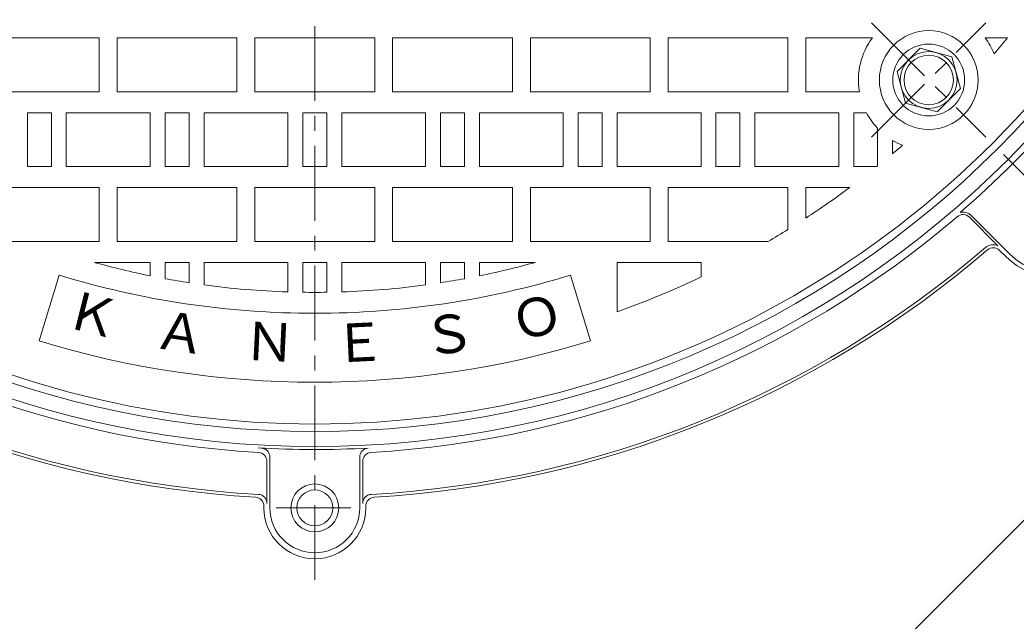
# Model space of a CAD drawing. Units: millimetres, scale not verified. Extents: x -846 to 950, y -675 to 698.
# Drawn here: x -393.3 to -60.5, y -59.7 to 141.2 of the extents above; entities that cross this region are included whole.
import ezdxf
from ezdxf.enums import TextEntityAlignment as Align

# ---------------------------------------------------------------- set-up
doc = ezdxf.new("R2010")
doc.units = ezdxf.units.MM
doc.header["$LTSCALE"] = 5
doc.linetypes.add('CHAIN1', pattern=[8, 5, -1, 1, -1])
for name, color, linetype, lineweight in [('0-1_躯体', 2, 'Continuous', 18), ('0-2_仕上', 3, 'Continuous', 18), ('0-3_建具', 4, 'Continuous', 18), ('0-4_その他', 7, 'Continuous', 18), ('0-5_寸法', 4, 'Continuous', 18)]:
    doc.layers.add(name, color=color, linetype=linetype, lineweight=lineweight)
doc.layers.add('0-F', color=7, linetype='Continuous')
doc.styles.add('ＭＳ ゴシック', font='')
doc.styles.get('ＭＳ ゴシック').set_extended_font_data('MS Gothic')

msp = doc.modelspace()

# ---------------------------------------------------------------- linework, layer by layer
at = {"layer": '0-1_躯体', "linetype": 'CHAIN1'}
for p, q in [((-64.777, 96.152), (-25.635, 57.01)), ((-307.695, -21.849), (-281.856, -21.849))]:
    msp.add_line(p, q, dxfattribs=at)
at = {"layer": '0-1_躯体'}
for p, q in [((-76.139, 75.27), (-66.614, 65.745)), ((-75.574, 75.836), (-62.845, 63.107)), ((-66.034, 64.175), (-63.905, 62.047)), ((-310.775, -20.328), (-310.775, -6.306)), ((-309.775, -21.849), (-309.775, -4.859)), ((-279.775, -21.849), (-279.775, -4.859)), ((-278.775, -20.328), (-278.775, -6.306)), ((-311.775, -21.273), (-311.775, -21.849)), ((-277.775, -21.273), (-277.775, -21.849))]:
    msp.add_line(p, q, dxfattribs=at)
for radius in [8, 6]:
    msp.add_circle((-294.775, -21.849), radius, dxfattribs=at)
for centre, radius, start, end in [((-294.775, 326.151), 327.5, 179.99994, 359.99991), ((-294.775, 326.151), 322.5, 179.99994, 359.99991), ((-294.775, 326.151), 329.583, 310.84394, 319.15557), ((-47.288, 78.664), 23.5, 225.00013, 44.99987), ((-47.288, 78.664), 22, 224.99959, 44.99987), ((-78.26, 73.149), 3.8, 44.99987, 104.74628), ((-294.775, 326.151), 330, 229.44342, 266.73052), ((-294.775, 326.151), 330, 273.27091, 310.55631), ((-78.26, 73.149), 3, 44.99987, 130.55657), ((-294.775, 326.151), 345, 229.3671, 266.70532), ((-294.775, 326.151), 344, 229.3671, 266.86254), ((-294.775, 326.151), 344, 273.1388, 310.63263), ((-294.775, 326.151), 345, 273.29468, 310.63263), ((-68.156, 62.054), 4, 67.33043, 130.63283), ((-68.156, 62.054), 3, 44.99987, 130.63283), ((-294.775, 326.151), 328.5, 266.69251, 273.11261), ((-313.775, -6.306), 3, 359.99997, 86.72906), ((-312.775, -4.859), 3, 359.99997, 86.88736), ((-276.775, -4.859), 3, 93.11261, 180), ((-275.775, -6.306), 3, 93.27091, 180), ((-314.775, -21.273), 3, 0.00015, 86.70622), ((-314.775, -21.273), 3, 0.00012, 86.70619), ((-313.775, -20.328), 3, 359.99997, 86.86117), ((-275.775, -20.328), 3, 93.1388, 180), ((-274.775, -21.273), 3, 93.29378, 179.99985), ((-294.775, -21.849), 17, 180, 0), ((-294.775, -21.849), 15, 180, 0)]:
    msp.add_arc(centre, radius, start, end, dxfattribs=at)
at = {"layer": '0-2_仕上', "linetype": 'CHAIN1'}
for p, q in [((-108.797, 102.008), (-70.633, 140.171)), ((-108.796, 140.171), (-70.633, 102.008))]:
    msp.add_line(p, q, dxfattribs=at)
at = {"layer": '0-2_仕上'}
for p, q in [((-366.776, 135.151), (-406.776, 135.152)), ((-366.776, 135.151), (-366.776, 117.152)), ((-320.776, 135.151), (-360.776, 135.151)), ((-320.776, 135.151), (-320.776, 117.152)), ((-314.776, 135.151), (-274.776, 135.151)), ((-314.776, 135.151), (-314.776, 117.152)), ((-274.776, 135.151), (-274.776, 117.152)), ((-268.776, 135.151), (-268.776, 117.151)), ((-268.776, 135.151), (-228.776, 135.151)), ((-222.776, 135.151), (-222.776, 117.151)), ((-222.776, 135.151), (-182.776, 135.151)), ((-176.776, 135.151), (-176.776, 117.151)), ((-176.776, 135.151), (-136.776, 135.151)), ((-130.776, 135.151), (-130.776, 117.151)), ((-130.776, 135.151), (-108.544, 135.151)), ((-70.886, 135.151), (-63.434, 135.151)), ((-314.776, 117.152), (-274.776, 117.152)), ((-112.883, 117.151), (-130.776, 117.151)), ((-390.776, 92.152), (-390.776, 110.152)), ((-390.776, 110.152), (-382.776, 110.152)), ((-382.776, 92.152), (-382.776, 110.152)), ((-377.776, 92.152), (-377.776, 110.152)), ((-349.776, 110.151), (-377.776, 110.152)), ((-349.776, 92.152), (-349.776, 110.151)), ((-344.776, 92.152), (-344.776, 110.151)), ((-344.776, 110.151), (-336.776, 110.151)), ((-336.776, 92.152), (-336.776, 110.151)), ((-331.776, 92.152), (-331.776, 110.151)), ((-303.776, 110.151), (-331.776, 110.151)), ((-303.776, 92.152), (-303.776, 110.151)), ((-298.776, 110.151), (-290.776, 110.151)), ((-298.776, 92.152), (-298.776, 110.151)), ((-290.776, 92.152), (-290.776, 110.151)), ((-285.776, 110.151), (-257.776, 110.151)), ((-285.776, 92.152), (-285.776, 110.151)), ((-257.776, 92.152), (-257.776, 110.151)), ((-252.776, 92.151), (-252.776, 110.151)), ((-244.776, 110.151), (-252.776, 110.151)), ((-244.776, 92.151), (-244.776, 110.151)), ((-239.776, 110.151), (-211.776, 110.151)), ((-239.776, 92.151), (-239.776, 110.151)), ((-211.776, 92.151), (-211.776, 110.151)), ((-206.776, 92.151), (-206.776, 110.151)), ((-198.776, 110.151), (-206.776, 110.151)), ((-198.776, 92.151), (-198.776, 110.151)), ((-193.776, 110.151), (-165.776, 110.151)), ((-193.776, 92.151), (-193.776, 110.151)), ((-165.776, 92.151), (-165.776, 110.151)), ((-160.776, 92.151), (-160.776, 110.151)), ((-152.776, 110.151), (-160.776, 110.151)), ((-152.776, 92.151), (-152.776, 110.151)), ((-147.776, 110.151), (-119.776, 110.151)), ((-147.776, 92.151), (-147.776, 110.151)), ((-119.776, 92.151), (-119.776, 110.151)), ((-114.776, 92.151), (-114.776, 110.151)), ((-110.514, 110.151), (-114.776, 110.151)), ((-106.776, 92.365), (-106.776, 104.929)), ((-101.776, 96.475), (-101.776, 100.921)), ((-390.776, 92.152), (-382.776, 92.152)), ((-349.776, 92.152), (-377.776, 92.152)), ((-344.776, 92.152), (-336.776, 92.152)), ((-303.776, 92.152), (-331.776, 92.152)), ((-298.776, 92.152), (-290.776, 92.152)), ((-285.776, 92.152), (-257.776, 92.152)), ((-244.776, 92.151), (-252.776, 92.151)), ((-239.776, 92.151), (-211.776, 92.151)), ((-198.776, 92.151), (-206.776, 92.151)), ((-193.776, 92.151), (-165.776, 92.151)), ((-152.776, 92.151), (-160.776, 92.151)), ((-147.776, 92.151), (-119.776, 92.151)), ((-107.042, 92.151), (-114.776, 92.151)), ((-366.776, 85.152), (-406.776, 85.151)), ((-366.776, 85.152), (-366.776, 67.152)), ((-320.776, 85.152), (-360.776, 85.152)), ((-320.776, 85.152), (-320.776, 67.152)), ((-314.776, 85.152), (-274.776, 85.152)), ((-314.776, 85.152), (-314.776, 67.152)), ((-274.776, 85.152), (-274.776, 67.151)), ((-268.776, 85.152), (-268.776, 67.151)), ((-268.776, 85.152), (-228.776, 85.151)), ((-222.776, 85.151), (-222.776, 67.151)), ((-222.776, 85.151), (-182.776, 85.151)), ((-176.776, 85.151), (-176.776, 67.152)), ((-176.776, 85.151), (-136.776, 85.151)), ((-136.776, 85.151), (-136.776, 71.129)), ((-130.776, 85.151), (-116.117, 85.151)), ((-130.776, 85.151), (-130.776, 74.946)), ((-314.776, 67.152), (-274.776, 67.151)), ((-143.385, 67.151), (-176.776, 67.152)), ((-349.776, 60.152), (-368.397, 60.152)), ((-349.776, 55.687), (-349.776, 60.152)), ((-344.776, 60.152), (-336.776, 60.152)), ((-344.776, 54.718), (-344.776, 60.152)), ((-336.776, 53.366), (-336.776, 60.152)), ((-303.776, 60.151), (-331.776, 60.152)), ((-331.776, 52.643), (-331.776, 60.152)), ((-303.776, 50.298), (-303.776, 60.151)), ((-298.776, 60.151), (-290.776, 60.151)), ((-298.776, 50.18), (-298.776, 60.151)), ((-290.776, 50.18), (-290.776, 60.151)), ((-285.776, 60.151), (-257.776, 60.151)), ((-285.776, 50.298), (-285.776, 60.151)), ((-257.776, 52.642), (-257.776, 60.151)), ((-244.776, 60.151), (-252.776, 60.151)), ((-252.776, 53.366), (-252.776, 60.151)), ((-244.776, 54.718), (-244.776, 60.151)), ((-239.776, 55.687), (-239.776, 60.151)), ((-239.776, 60.151), (-221.155, 60.151)), ((-193.776, 60.151), (-165.776, 60.151)), ((-193.776, 43.664), (-193.776, 60.151)), ((-165.776, 55.302), (-165.776, 60.151)), ((-380.148, 55.91), (-386.873, 33.915)), ((-209.403, 55.91), (-202.679, 33.915))]:
    msp.add_line(p, q, dxfattribs=at)
for points in [[(-406.776, 135.152), (-406.776, 117.152), (-366.776, 117.152)], [(-360.776, 135.151), (-360.776, 117.152), (-320.776, 117.152)], [(-228.776, 135.151), (-228.776, 117.151), (-268.776, 117.151)], [(-182.776, 135.151), (-182.776, 117.151), (-222.776, 117.151)], [(-136.776, 135.151), (-136.776, 117.151), (-176.776, 117.151)], [(-406.776, 85.151), (-406.776, 67.152), (-366.776, 67.152)], [(-360.776, 85.152), (-360.776, 67.152), (-320.776, 67.152)], [(-228.776, 85.151), (-228.776, 67.151), (-268.776, 67.151)], [(-182.776, 85.151), (-182.776, 67.152), (-222.776, 67.151)]]:
    msp.add_lwpolyline(points, dxfattribs=at)
msp.add_circle((-89.715, 121.09), 16.5, dxfattribs=at)
for centre, radius, start, end in [((-294.776, 326.151), 320, 179.99993, 359.99993), ((-89.715, 121.09), 23.5, 143.24877, 189.6485), ((-89.715, 121.09), 23.5, 21.89895, 36.75097), ((-294.776, 326.151), 300, 319.13175, 320.45618), ((-89.715, 121.09), 23.5, 207.74121, 223.44886), ((-89.715, 121.09), 23.5, 239.12104, 248.10079), ((-294.776, 326.151), 300, 310.04076, 310.86802), ((-294.776, 326.151), 300, 308.73938, 308.80455), ((-294.776, 326.151), 300, 303.13851, 306.55034), ((-294.776, 326.151), 300, 300.30713, 301.78038), ((-294.776, 326.151), 276, 254.52936, 258.50528), ((-294.776, 326.151), 276, 281.4945, 285.47042), ((-294.776, 335.151), 292, 253.00002, 269.99985), ((-294.776, 326.151), 276, 259.56257, 261.24698), ((-294.776, 335.151), 292, 269.99989, 287), ((-294.776, 326.151), 276, 278.7528, 280.43721), ((-294.776, 326.151), 300, 289.67379, 295.46743), ((-294.776, 326.151), 276, 262.29577, 268.1312), ((-294.776, 326.151), 276, 269.1695, 270.83028), ((-294.776, 326.151), 276, 271.86858, 277.70401), ((-294.776, 335.151), 315, 253.00002, 286.99998)]:
    msp.add_arc(centre, radius, start, end, dxfattribs=at)
at = {"layer": '0-3_建具', "color": 2}
msp.add_lwpolyline([(-79.119, 118.25), (-81.958, 128.846), (-92.554, 131.685), (-100.311, 123.929), (-97.472, 113.333), (-86.876, 110.494)], close=True, dxfattribs=at)
at = {"layer": '0-3_建具'}
msp.add_circle((-89.715, 121.09), 12, dxfattribs=at)
at = {"layer": '0-3_建具', "color": 2}
for centre, radius in [((-89.715, 121.089), 9.5), ((-89.715, 121.09), 8.25)]:
    msp.add_circle(centre, radius, dxfattribs=at)
at = {"layer": '0-4_その他'}
msp.add_line((-247.789, -215.81), (247.186, 279.165), dxfattribs=at)
at = {"layer": '0-5_寸法', "linetype": 'CHAIN1'}
msp.add_line((-294.776, -45.918), (-294.775, 606.124), dxfattribs=at)

# ---------------------------------------------------------------- texts
at = {"layer": '0-F', "style": 'ＭＳ ゴシック'}
for s, rotation, p in [('Ｋ', 345.833, (-379.913, 35.069)), ('Ｏ', 14.167, (-226.606, 29.861)), ('Ａ', 351.5, (-349.76, 27.953)), ('Ｎ', 357.167, (-319.052, 23.849)), ('Ｅ', 2.833, (-288.088, 22.797)), ('Ｓ', 8.5, (-257.172, 24.808))]:
    msp.add_text(s, height=12.83, rotation=rotation, dxfattribs=at).set_placement(p, align=Align.BOTTOM_LEFT)

doc.saveas('drawing.dxf')
